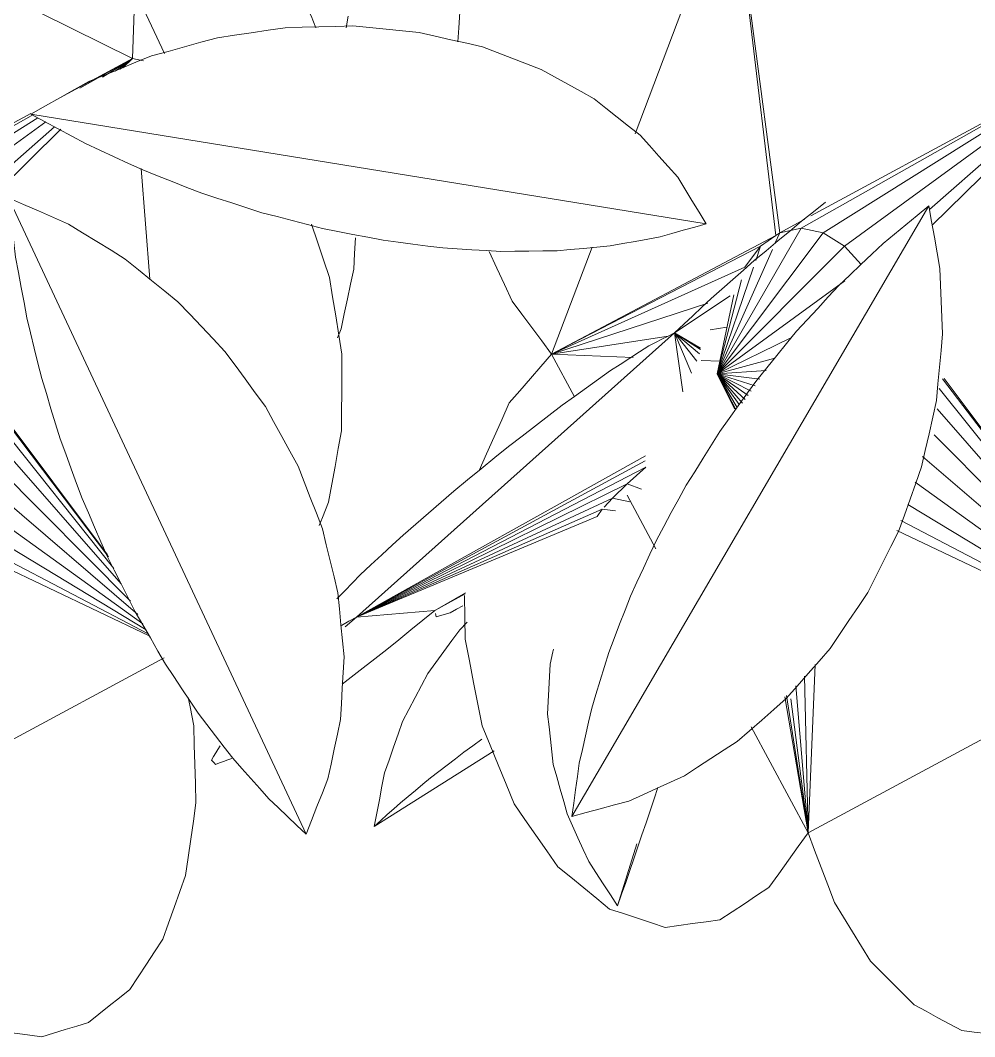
# Model space of a CAD drawing. Header units: metres. Extents: x 13.9 to 26.7, y -0.2 to 3.2.
# Drawn here: x 21.2424 to 21.3175, y 0.2249 to 0.3049 of the extents above; entities that cross this region are included whole.
import ezdxf

# ---------------------------------------------------------------- set-up
doc = ezdxf.new("R2010")
doc.units = ezdxf.units.M
doc.layers.add('Importações nas famílias', color=10, linetype='Continuous', lineweight=5)
doc.layers.add('Vegetação', color=7, linetype='Continuous', lineweight=5)

# ---------------------------------------------------------------- blocks, each defined once
blk = doc.blocks.new('Planta_pergolado_12200 - plantas pergolado_skp_Component_12-V2612-Corte 1')
at = {"layer": 'Importações nas famílias'}
blk.add_line((21.289385, 0.235209), (21.290901, 0.240108), dxfattribs=at)
at = {"layer": 'Importações nas famílias', "flags": 128}
for points in [[(21.284332, 0.255414), (21.284283, 0.255192), (21.284074, 0.254238)], [(21.284074, 0.254238), (21.284025, 0.253255), (21.283976, 0.252272), (21.283927, 0.251288), (21.283879, 0.250305)], [(21.283879, 0.250305), (21.283992, 0.249314), (21.284105, 0.248324), (21.284217, 0.247333), (21.28433, 0.246343)], [(21.28433, 0.246343), (21.284602, 0.245369), (21.284874, 0.244394), (21.285146, 0.24342), (21.285418, 0.242446)], [(21.291947, 0.242689), (21.29226, 0.243629), (21.292564, 0.244542)], [(21.285418, 0.242446), (21.285842, 0.241511), (21.286267, 0.240576), (21.286692, 0.239641), (21.287116, 0.238706)], [(21.29067, 0.238927), (21.290989, 0.239868), (21.291308, 0.240808), (21.291628, 0.241748), (21.291947, 0.242689)], [(21.287116, 0.238706), (21.287683, 0.237831), (21.28825, 0.236957), (21.288818, 0.236083), (21.289385, 0.235209)], [(21.289385, 0.235209), (21.289706, 0.236139), (21.290027, 0.237068), (21.290349, 0.237998), (21.29067, 0.238927)]]:
    blk.add_lwpolyline(points, dxfattribs=at)
blk = doc.blocks.new('Planta_pergolado_12200 - plantas pergolado_skp_Component_12-V155-Corte 1')
at = {"layer": 'Importações nas famílias'}
for p, q in [((16.628406, 0.599904), (16.628999, 0.599305)), ((16.635738, 0.583821), (16.626305, 0.589764))]:
    blk.add_line(p, q, dxfattribs=at)
at = {"layer": 'Importações nas famílias', "flags": 128}
for points in [[(16.628999, 0.599305), (16.629627, 0.598447), (16.630255, 0.597588), (16.630883, 0.596729), (16.631511, 0.59587)], [(16.631511, 0.59587), (16.632008, 0.594923), (16.632505, 0.593977), (16.633003, 0.59303), (16.6335, 0.592084)], [(16.6335, 0.592084), (16.633855, 0.591072), (16.63421, 0.59006), (16.634565, 0.589048), (16.63492, 0.588036)], [(16.628686, 0.589658), (16.627974, 0.590172), (16.627263, 0.590687)], [(16.631303, 0.587641), (16.630649, 0.588145), (16.629994, 0.588649), (16.62934, 0.589153), (16.628686, 0.589658)], [(16.63492, 0.588036), (16.635125, 0.586982), (16.635329, 0.585928), (16.635533, 0.584874), (16.635738, 0.583821)], [(16.633662, 0.585688), (16.633072, 0.586176), (16.632483, 0.586664), (16.631893, 0.587152), (16.631303, 0.587641)], [(16.635738, 0.583821), (16.635219, 0.584287), (16.6347, 0.584754), (16.634181, 0.585221), (16.633662, 0.585688)]]:
    blk.add_lwpolyline(points, dxfattribs=at)
blk = doc.blocks.new('Planta_pergolado_12200 - plantas pergolado_skp_Component_17-V2613-Corte 1')
at = {"layer": 'Importações nas famílias'}
for p, q in [((21.293874, 0.280306), (21.298243, 0.283203)), ((21.293874, 0.280306), (21.268829, 0.257935)), ((21.294513, 0.275654), (21.293874, 0.280306)), ((21.295207, 0.27712), (21.293874, 0.280306)), ((21.295616, 0.278065), (21.293874, 0.280306)), ((21.295833, 0.278649), (21.293874, 0.280306)), ((21.295918, 0.278979), (21.293874, 0.280306)), ((21.295909, 0.279095), (21.293874, 0.280306)), ((21.268829, 0.257935), (21.291595, 0.270631)), ((21.291564, 0.270218), (21.268829, 0.257935)), ((21.291606, 0.269736), (21.268829, 0.257935)), ((21.290155, 0.268431), (21.291606, 0.269736)), ((21.268829, 0.257935), (21.290155, 0.268431)), ((21.288986, 0.2673), (21.290155, 0.268431)), ((21.291278, 0.268009), (21.290155, 0.268431)), ((21.268829, 0.257935), (21.288986, 0.2673)), ((21.288341, 0.266595), (21.288986, 0.2673)), ((21.290341, 0.267), (21.288986, 0.2673)), ((21.288179, 0.266417), (21.268829, 0.257935)), ((21.288179, 0.266417), (21.287788, 0.265845)), ((21.288179, 0.266417), (21.289236, 0.266286)), ((21.287788, 0.265845), (21.268829, 0.257935)), ((21.27741, 0.259854), (21.274993, 0.258458)), ((21.274993, 0.258458), (21.277393, 0.259796)), ((21.274993, 0.258458), (21.277384, 0.259767)), ((21.274993, 0.258458), (21.268829, 0.257935)), ((21.268829, 0.257935), (21.267939, 0.257171))]:
    blk.add_line(p, q, dxfattribs=at)
at = {"layer": 'Importações nas famílias', "flags": 128}
for points in [[(21.305755, 0.290568), (21.304811, 0.289822), (21.303867, 0.289076)], [(21.303867, 0.289076), (21.302938, 0.288302), (21.302008, 0.287529), (21.301079, 0.286756), (21.300149, 0.285983)], [(21.300149, 0.285983), (21.299297, 0.285235), (21.298445, 0.284487), (21.297593, 0.283739), (21.29674, 0.282991)], [(21.29674, 0.282991), (21.296024, 0.28232), (21.295307, 0.281649), (21.294591, 0.280978), (21.293874, 0.280306)], [(21.293874, 0.280306), (21.29337, 0.280051), (21.292867, 0.279796), (21.292363, 0.279541), (21.29186, 0.279286)], [(21.29186, 0.279286), (21.291102, 0.278798), (21.290344, 0.278309), (21.289586, 0.277821), (21.288828, 0.277333)], [(21.288828, 0.277333), (21.28788, 0.276653), (21.286932, 0.275974), (21.285985, 0.275294), (21.285037, 0.274614)], [(21.285037, 0.274614), (21.283981, 0.273801), (21.282924, 0.272988), (21.281868, 0.272175), (21.280812, 0.271362)], [(21.280812, 0.271362), (21.279737, 0.270485), (21.278662, 0.269608), (21.277588, 0.268731), (21.276513, 0.267854)], [(21.276513, 0.267854), (21.275512, 0.266988), (21.27451, 0.266122), (21.273509, 0.265256), (21.272508, 0.26439)], [(21.272508, 0.26439), (21.271665, 0.263609), (21.270823, 0.262828), (21.269981, 0.262047), (21.269139, 0.261267)], [(21.269139, 0.261267), (21.268527, 0.260637), (21.267916, 0.260008), (21.267305, 0.259379)], [(21.271221, 0.255384), (21.272164, 0.256152), (21.273107, 0.256921), (21.27405, 0.25769), (21.274993, 0.258458)], [(21.276203, 0.258273), (21.276701, 0.258547), (21.277199, 0.258821)], [(21.267663, 0.257283), (21.268246, 0.257609), (21.268829, 0.257935)], [(21.275052, 0.25821), (21.275081, 0.258086), (21.27511, 0.257962)], [(21.27511, 0.257962), (21.275383, 0.25804), (21.275657, 0.258117), (21.27593, 0.258195), (21.276203, 0.258273)], [(21.267718, 0.252672), (21.268428, 0.253221), (21.269359, 0.253942), (21.27029, 0.254663), (21.271221, 0.255384)], [(21.258101, 0.247807), (21.257933, 0.247527), (21.257765, 0.247247), (21.257597, 0.246966), (21.257428, 0.246686)], [(21.257428, 0.246686), (21.257507, 0.246602), (21.257586, 0.246518), (21.257665, 0.246434), (21.257743, 0.24635)], [(21.257743, 0.24635), (21.258063, 0.246468), (21.258384, 0.246586), (21.258704, 0.246704), (21.259024, 0.246822)]]:
    blk.add_lwpolyline(points, dxfattribs=at)
blk = doc.blocks.new('Planta_pergolado_12200 - plantas pergolado_skp_Component_16-V2614-Corte 1')
for name in ['Planta_pergolado_12200 - plantas pergolado_skp_Component_17-V2613-Corte 1', 'Planta_pergolado_12200 - plantas pergolado_skp_Component_12-V2612-Corte 1']:
    blk.add_blockref(name, (0, 0))
at = {"extrusion": (0, 0, -1), "zscale": -1}
blk.add_blockref('Planta_pergolado_12200 - plantas pergolado_skp_Component_12-V155-Corte 1', (-37.905967, -0.342359), dxfattribs=at)
blk = doc.blocks.new('Planta_pergolado_12200 - plantas pergolado_skp_Component_12-V99-Corte 1')
at = {"layer": 'Importações nas famílias'}
blk.add_line((16.590183, 0.297102), (16.643327, 0.305728), dxfattribs=at)
at = {"layer": 'Importações nas famílias', "flags": 128}
for points in [[(16.617995, 0.312666), (16.61669, 0.312539), (16.615385, 0.312412), (16.614081, 0.312285), (16.612776, 0.312158)], [(16.623329, 0.312523), (16.621995, 0.312559), (16.620662, 0.312595), (16.619329, 0.31263), (16.617995, 0.312666)], [(16.612776, 0.312158), (16.61153, 0.311871), (16.610284, 0.311584), (16.609039, 0.311297), (16.607793, 0.31101)], [(16.628652, 0.311732), (16.627321, 0.31193), (16.625991, 0.312127), (16.62466, 0.312325), (16.623329, 0.312523)], [(16.63384, 0.310311), (16.632543, 0.310666), (16.631246, 0.311021), (16.629949, 0.311377), (16.628652, 0.311732)], [(16.607793, 0.31101), (16.606636, 0.31057), (16.605479, 0.31013), (16.604322, 0.30969), (16.603164, 0.30925)], [(16.63877, 0.308294), (16.637537, 0.308798), (16.636305, 0.309302), (16.635072, 0.309807), (16.63384, 0.310311)], [(16.603164, 0.30925), (16.602123, 0.308667), (16.601081, 0.308084), (16.60004, 0.307501), (16.598998, 0.306919)], [(16.643327, 0.305728), (16.642188, 0.30637), (16.641048, 0.307011), (16.639909, 0.307653), (16.63877, 0.308294)], [(16.598998, 0.306919), (16.598096, 0.306207), (16.597195, 0.305495), (16.596293, 0.304782), (16.595392, 0.30407)], [(16.639026, 0.303411), (16.640101, 0.30399), (16.641176, 0.304569), (16.642252, 0.305149), (16.643327, 0.305728)], [(16.595392, 0.30407), (16.594651, 0.303246), (16.593911, 0.302422), (16.593171, 0.301597), (16.59243, 0.300773)], [(16.63453, 0.301331), (16.635654, 0.301851), (16.636778, 0.302371), (16.637902, 0.302891), (16.639026, 0.303411)], [(16.59243, 0.300773), (16.591868, 0.299855), (16.591307, 0.298938), (16.590745, 0.29802), (16.590183, 0.297102)], [(16.629889, 0.299511), (16.631049, 0.299966), (16.632209, 0.300421), (16.633369, 0.300876), (16.63453, 0.301331)], [(16.625155, 0.297973), (16.626338, 0.298358), (16.627522, 0.298742), (16.628705, 0.299127), (16.629889, 0.299511)], [(16.62038, 0.296732), (16.621574, 0.297043), (16.622767, 0.297353), (16.623961, 0.297663), (16.625155, 0.297973)], [(16.590183, 0.297102), (16.591089, 0.296845), (16.591994, 0.296587), (16.5929, 0.296329), (16.593805, 0.296071)], [(16.615617, 0.295804), (16.616808, 0.296036), (16.617999, 0.296268), (16.619189, 0.2965), (16.62038, 0.296732)], [(16.593805, 0.296071), (16.594788, 0.295893), (16.59577, 0.295715), (16.596753, 0.295537), (16.597735, 0.295359)], [(16.597735, 0.295359), (16.598784, 0.295262), (16.599832, 0.295166), (16.600881, 0.29507), (16.601929, 0.294973)], [(16.606341, 0.294919), (16.607485, 0.294989), (16.60863, 0.295058), (16.609775, 0.295128), (16.61092, 0.295197)], [(16.61092, 0.295197), (16.612095, 0.295349), (16.613269, 0.2955), (16.614443, 0.295652), (16.615617, 0.295804)], [(16.601929, 0.294973), (16.603032, 0.29496), (16.604135, 0.294946), (16.605238, 0.294933), (16.606341, 0.294919)]]:
    blk.add_lwpolyline(points, dxfattribs=at)
blk = doc.blocks.new('Planta_pergolado_12200 - plantas pergolado_skp_Component_12-V101-Corte 1')
at = {"layer": 'Importações nas famílias'}
blk.add_line((16.621676, 0.249074), (16.645103, 0.299144), dxfattribs=at)
at = {"layer": 'Importações nas famílias', "flags": 128}
for points in [[(16.645103, 0.299144), (16.643924, 0.298627), (16.642745, 0.29811), (16.641566, 0.297593), (16.640387, 0.297076)], [(16.644533, 0.294468), (16.644676, 0.295637), (16.644818, 0.296806), (16.644961, 0.297975), (16.645103, 0.299144)], [(16.640387, 0.297076), (16.639266, 0.296389), (16.638146, 0.295702), (16.637026, 0.295015), (16.635905, 0.294328)], [(16.635905, 0.294328), (16.63487, 0.293487), (16.633835, 0.292646), (16.6328, 0.291805), (16.631765, 0.290964)], [(16.643656, 0.289712), (16.643875, 0.290901), (16.644094, 0.29209), (16.644314, 0.293279), (16.644533, 0.294468)], [(16.631765, 0.290964), (16.630839, 0.289988), (16.629914, 0.289013), (16.628988, 0.288038), (16.628062, 0.287063)], [(16.642483, 0.284928), (16.642776, 0.286124), (16.643069, 0.28732), (16.643363, 0.288516), (16.643656, 0.289712)], [(16.628062, 0.287063), (16.627268, 0.285976), (16.626473, 0.28489), (16.625679, 0.283803), (16.624884, 0.282717)], [(16.641026, 0.280171), (16.64139, 0.281361), (16.641755, 0.28255), (16.642119, 0.283739), (16.642483, 0.284928)], [(16.624884, 0.282717), (16.62424, 0.281544), (16.623595, 0.280372), (16.622951, 0.2792), (16.622306, 0.278027)], [(16.639302, 0.275493), (16.639733, 0.276663), (16.640164, 0.277832), (16.640595, 0.279002), (16.641026, 0.280171)], [(16.622306, 0.278027), (16.621826, 0.276797), (16.621347, 0.275566), (16.620867, 0.274335), (16.620387, 0.273105)], [(16.63733, 0.270946), (16.637823, 0.272083), (16.638316, 0.27322), (16.638809, 0.274357), (16.639302, 0.275493)], [(16.620387, 0.273105), (16.620084, 0.271845), (16.61978, 0.270585), (16.619477, 0.269325), (16.619173, 0.268064)], [(16.635132, 0.266581), (16.635682, 0.267672), (16.636231, 0.268764), (16.636781, 0.269855), (16.63733, 0.270946)], [(16.619173, 0.268064), (16.619053, 0.266804), (16.618933, 0.265544), (16.618813, 0.264285), (16.618693, 0.263025)], [(16.632733, 0.262445), (16.633332, 0.263479), (16.633932, 0.264513), (16.634532, 0.265547), (16.635132, 0.266581)], [(16.618693, 0.263025), (16.618759, 0.261794), (16.618825, 0.260564), (16.618891, 0.259334), (16.618957, 0.258103)], [(16.630158, 0.258586), (16.630801, 0.259551), (16.631445, 0.260516), (16.632089, 0.26148), (16.632733, 0.262445)], [(16.627436, 0.255045), (16.628117, 0.25593), (16.628797, 0.256816), (16.629477, 0.257701), (16.630158, 0.258586)], [(16.618957, 0.258103), (16.619207, 0.256932), (16.619458, 0.25576), (16.619709, 0.254588), (16.619959, 0.253417)], [(16.624599, 0.251863), (16.625308, 0.252658), (16.626017, 0.253454), (16.626727, 0.25425), (16.627436, 0.255045)], [(16.619959, 0.253417), (16.620388, 0.252331), (16.620818, 0.251245), (16.621247, 0.25016), (16.621676, 0.249074)], [(16.621676, 0.249074), (16.622407, 0.249771), (16.623138, 0.250468), (16.623868, 0.251166), (16.624599, 0.251863)]]:
    blk.add_lwpolyline(points, dxfattribs=at)
blk = doc.blocks.new('Planta_pergolado_12200 - plantas pergolado_skp_Component_17-V2648-Corte 1')
at = {"layer": 'Importações nas famílias'}
for p, q in [((21.225516, 0.31463), (21.251211, 0.301889)), ((21.22265, 0.31258), (21.225598, 0.287969)), ((21.225902, 0.28818), (21.22269, 0.312609)), ((21.207938, 0.278621), (21.220322, 0.311294)), ((21.251211, 0.301889), (21.245502, 0.298797)), ((21.251211, 0.301889), (21.24708, 0.299555)), ((21.248845, 0.300407), (21.251211, 0.301889)), ((21.249839, 0.300887), (21.251211, 0.301889)), ((21.250245, 0.301042), (21.251211, 0.301889)), ((21.250451, 0.30114), (21.251211, 0.301889)), ((21.252087, 0.301709), (21.251211, 0.301889)), ((21.243223, 0.297562), (21.225902, 0.28818)), ((21.243408, 0.297479), (21.227584, 0.288537)), ((21.229323, 0.28818), (21.243758, 0.297221)), ((21.230999, 0.287131), (21.244397, 0.296914)), ((21.237671, 0.290004), (21.245081, 0.296508)), ((21.237895, 0.28876), (21.245562, 0.29632)), ((21.252575, 0.284526), (21.251892, 0.293221)), ((21.225598, 0.287969), (21.207938, 0.278621)), ((21.220974, 0.277083), (21.227584, 0.288537)), ((21.220974, 0.277083), (21.225902, 0.28818)), ((21.220974, 0.277083), (21.229323, 0.28818)), ((21.225598, 0.287969), (21.224391, 0.287131)), ((21.225902, 0.28818), (21.225598, 0.287969)), ((21.227584, 0.288537), (21.225902, 0.28818)), ((21.229323, 0.28818), (21.227584, 0.288537)), ((21.230999, 0.287131), (21.229323, 0.28818)), ((21.224391, 0.287131), (21.207938, 0.278621)), ((21.220974, 0.277083), (21.224391, 0.287131)), ((21.220974, 0.277083), (21.230999, 0.287131)), ((21.224391, 0.287131), (21.223153, 0.285464)), ((21.232313, 0.28567), (21.230999, 0.287131)), ((21.223153, 0.285464), (21.207938, 0.278621)), ((21.220974, 0.277083), (21.223153, 0.285464)), ((21.223153, 0.285464), (21.222274, 0.283291)), ((21.220974, 0.277083), (21.231015, 0.284385)), ((21.222274, 0.283291), (21.207938, 0.278621)), ((21.220974, 0.277083), (21.222274, 0.283291)), ((21.221742, 0.280749), (21.207938, 0.278621)), ((21.226938, 0.279988), (21.220974, 0.277083)), ((21.207938, 0.278621), (21.216153, 0.263297)), ((21.221199, 0.278069), (21.207938, 0.278621)), ((21.220974, 0.277083), (21.225511, 0.278309)), ((21.224821, 0.277346), (21.220974, 0.277083)), ((21.222703, 0.27465), (21.220974, 0.277083)), ((21.220974, 0.277083), (21.223399, 0.275363)), ((21.223654, 0.275719), (21.220974, 0.277083)), ((21.220974, 0.277083), (21.223957, 0.276141)), ((21.224331, 0.276663), (21.220974, 0.277083)), ((21.220974, 0.277083), (21.223176, 0.275051)), ((21.220974, 0.277083), (21.222976, 0.274773)), ((21.220974, 0.277083), (21.222552, 0.274436)), ((21.220974, 0.277083), (21.222435, 0.274262)), ((21.220974, 0.277083), (21.222399, 0.274208)), ((21.24932, 0.262679), (21.238716, 0.276689)), ((21.249249, 0.262832), (21.238824, 0.276713)), ((21.249751, 0.261757), (21.238451, 0.27591)), ((21.250323, 0.260545), (21.238215, 0.274387)), ((21.251053, 0.259187), (21.238048, 0.272268)), ((21.25162, 0.258138), (21.237129, 0.270578)), ((21.252017, 0.257404), (21.236543, 0.268551)), ((21.252279, 0.256921), (21.23598, 0.266803)), ((21.252439, 0.256624), (21.235437, 0.265538)), ((21.235103, 0.264758), (21.252524, 0.256466)), ((21.253696, 0.254724), (21.228121, 0.240972)), ((21.228674, 0.254194), (21.228121, 0.240972)), ((21.227834, 0.253295), (21.228121, 0.240972)), ((21.228121, 0.240972), (21.226699, 0.252058)), ((21.228121, 0.240972), (21.22717, 0.252528)), ((21.226292, 0.251651), (21.228121, 0.240972)), ((21.226416, 0.251774), (21.228121, 0.240972)), ((21.223654, 0.249303), (21.228121, 0.240972))]:
    blk.add_line(p, q, dxfattribs=at)
at = {"layer": 'Importações nas famílias', "flags": 128}
for points in [[(21.235652, 0.332317), (21.234708, 0.332197), (21.233764, 0.332078), (21.23282, 0.331959), (21.231876, 0.33184)], [(21.239501, 0.33121), (21.238538, 0.331486), (21.237576, 0.331763), (21.236614, 0.33204), (21.235652, 0.332317)], [(21.231876, 0.33184), (21.231014, 0.331333), (21.230153, 0.330826), (21.229291, 0.330319), (21.228429, 0.329812)], [(21.243159, 0.328595), (21.242244, 0.329248), (21.24133, 0.329902), (21.240415, 0.330556), (21.239501, 0.33121)], [(21.228429, 0.329812), (21.227708, 0.328952), (21.226988, 0.328092), (21.226267, 0.327232), (21.225547, 0.326372)], [(21.246377, 0.32465), (21.245573, 0.325636), (21.244768, 0.326622), (21.243963, 0.327608), (21.243159, 0.328595)], [(21.225547, 0.326372), (21.225016, 0.325217), (21.224486, 0.324062), (21.223955, 0.322908), (21.223425, 0.321753)], [(21.248937, 0.319644), (21.248297, 0.320895), (21.247657, 0.322147), (21.247017, 0.323398), (21.246377, 0.32465)], [(21.223425, 0.321753), (21.223121, 0.320382), (21.222817, 0.319012)], [(21.250664, 0.313918), (21.250232, 0.315349), (21.2498, 0.316781), (21.249369, 0.318212), (21.248937, 0.319644)], [(21.251439, 0.307862), (21.251245, 0.309376), (21.251052, 0.31089), (21.250858, 0.312404), (21.250664, 0.313918)], [(21.251211, 0.301889), (21.251268, 0.303383), (21.251325, 0.304876), (21.251382, 0.306369), (21.251439, 0.307862)], [(21.200719, 0.305532), (21.20063, 0.304308), (21.200523, 0.302831), (21.200416, 0.301354), (21.200309, 0.299878)], [(21.200309, 0.299878), (21.200453, 0.29836), (21.200597, 0.296842), (21.200741, 0.295324), (21.200885, 0.293806)], [(21.200885, 0.293806), (21.201271, 0.29235), (21.201657, 0.290893), (21.202043, 0.289437), (21.202429, 0.287981)], [(21.26672, 0.284643), (21.266244, 0.286046), (21.265768, 0.287449), (21.265292, 0.288852)], [(21.202429, 0.287981), (21.203031, 0.286687), (21.203632, 0.285392), (21.204233, 0.284097), (21.204835, 0.282802)], [(21.267692, 0.278621), (21.267449, 0.280126), (21.267206, 0.281632), (21.266963, 0.283138), (21.26672, 0.284643)], [(21.204835, 0.282802), (21.205611, 0.281757), (21.206386, 0.280712), (21.207162, 0.279666), (21.207938, 0.278621)], [(21.207938, 0.278621), (21.207104, 0.277664), (21.206271, 0.276707), (21.205437, 0.27575), (21.204603, 0.274793)], [(21.267666, 0.272599), (21.267672, 0.274104), (21.267679, 0.27561), (21.267686, 0.277115), (21.267692, 0.278621)], [(21.204603, 0.274793), (21.204012, 0.27346), (21.203421, 0.272127), (21.20283, 0.270793), (21.202239, 0.26946)], [(21.266643, 0.266987), (21.266898, 0.26839), (21.267154, 0.269793), (21.26741, 0.271196), (21.267666, 0.272599)], [(21.202239, 0.26946), (21.201942, 0.267864), (21.201644, 0.266268), (21.201346, 0.264673), (21.201048, 0.263077)], [(21.265896, 0.265143), (21.266155, 0.265782), (21.266643, 0.266987)], [(21.201048, 0.263077), (21.201069, 0.261355), (21.20109, 0.259633), (21.201111, 0.257911), (21.201131, 0.256189)], [(21.201131, 0.256189), (21.201469, 0.254488), (21.201807, 0.252787), (21.202144, 0.251086), (21.202482, 0.249386)], [(21.256031, 0.24938), (21.25574, 0.250873), (21.255596, 0.251611)], [(21.202482, 0.249386), (21.203107, 0.247851), (21.203733, 0.246317), (21.204359, 0.244782), (21.204984, 0.243248)], [(21.256207, 0.243324), (21.256163, 0.244838), (21.256119, 0.246352), (21.256075, 0.247866), (21.256031, 0.24938)], [(21.204984, 0.243248), (21.205844, 0.242011), (21.206705, 0.240774), (21.207565, 0.239537), (21.208425, 0.2383)], [(21.255379, 0.237598), (21.255586, 0.23903), (21.255793, 0.240461), (21.256, 0.241893), (21.256207, 0.243324)], [(21.225043, 0.236665), (21.225813, 0.237742), (21.226582, 0.238818), (21.227352, 0.239895), (21.228121, 0.240972)], [(21.228121, 0.240972), (21.22864, 0.239601), (21.22916, 0.23823), (21.229679, 0.23686), (21.230198, 0.235489)], [(21.208425, 0.2383), (21.209446, 0.237466), (21.210467, 0.236632), (21.211488, 0.235798), (21.212509, 0.234965)], [(21.253606, 0.232592), (21.254049, 0.233844), (21.254493, 0.235095), (21.254936, 0.236347), (21.255379, 0.237598)], [(21.22119, 0.234111), (21.222153, 0.234749), (21.223116, 0.235388), (21.22408, 0.236026), (21.225043, 0.236665)], [(21.230198, 0.235489), (21.23091, 0.234334), (21.231622, 0.23318), (21.232334, 0.232025), (21.233046, 0.23087)], [(21.212509, 0.234965), (21.213604, 0.234605), (21.214699, 0.234246), (21.215794, 0.233887), (21.216889, 0.233527)], [(21.216889, 0.233527), (21.217964, 0.233673), (21.219039, 0.233819), (21.220114, 0.233965), (21.22119, 0.234111)], [(21.251007, 0.228647), (21.251656, 0.229634), (21.252306, 0.23062), (21.252956, 0.231606), (21.253606, 0.232592)], [(21.233046, 0.23087), (21.233901, 0.23001), (21.234757, 0.22915), (21.235613, 0.22829), (21.236468, 0.22743)], [(21.247759, 0.226032), (21.248571, 0.226686), (21.249383, 0.22734), (21.250195, 0.227994), (21.251007, 0.228647)], [(21.236468, 0.22743), (21.23741, 0.226923), (21.238351, 0.226416), (21.239292, 0.225909), (21.240234, 0.225402)], [(21.244085, 0.224925), (21.245003, 0.225202), (21.245922, 0.225479), (21.246841, 0.225756), (21.247759, 0.226032)], [(21.240234, 0.225402), (21.241196, 0.225283), (21.242159, 0.225164), (21.243122, 0.225044), (21.244085, 0.224925)]]:
    blk.add_lwpolyline(points, dxfattribs=at)
blk = doc.blocks.new('Planta_pergolado_12200 - plantas pergolado_skp_Component_16-V2649-Corte 1')
blk.add_blockref('Planta_pergolado_12200 - plantas pergolado_skp_Component_17-V2648-Corte 1', (0, 0))
at = {"extrusion": (0, 0, -1)}
for name, zscale in [('Planta_pergolado_12200 - plantas pergolado_skp_Component_12-V99-Corte 1', -1), ('Planta_pergolado_12200 - plantas pergolado_skp_Component_12-V101-Corte 1', -0.9999999999999997)]:
    blk.add_blockref(name, (-37.88655, -0.008219), dxfattribs=dict(at, zscale=zscale))
blk = doc.blocks.new('Planta_pergolado_12200 - plantas pergolado_skp_Component_12-V100-Corte 1')
at = {"layer": 'Importações nas famílias'}
blk.add_line((16.677018, 0.250464), (16.64893, 0.298506), dxfattribs=at)
at = {"layer": 'Importações nas famílias', "flags": 128}
for points in [[(16.64893, 0.298506), (16.648708, 0.297273), (16.648486, 0.296041), (16.648264, 0.294808), (16.648042, 0.293576)], [(16.652526, 0.295537), (16.651627, 0.296279), (16.650728, 0.297022), (16.649829, 0.297764), (16.64893, 0.298506)], [(16.656006, 0.29224), (16.655136, 0.293064), (16.654266, 0.293889), (16.653396, 0.294713), (16.652526, 0.295537)], [(16.648042, 0.293576), (16.647991, 0.292289), (16.647941, 0.291002), (16.64789, 0.289716), (16.647839, 0.288429)], [(16.65933, 0.28865), (16.658499, 0.289547), (16.657668, 0.290445), (16.656837, 0.291342), (16.656006, 0.29224)], [(16.647839, 0.288429), (16.64796, 0.287118), (16.648082, 0.285807), (16.648203, 0.284496), (16.648325, 0.283185)], [(16.662461, 0.284808), (16.661678, 0.285768), (16.660895, 0.286729), (16.660112, 0.287689), (16.65933, 0.28865)], [(16.665365, 0.280756), (16.664639, 0.281769), (16.663913, 0.282782), (16.663187, 0.283795), (16.662461, 0.284808)], [(16.648325, 0.283185), (16.648615, 0.28188), (16.648906, 0.280576), (16.649197, 0.279271), (16.649487, 0.277967)], [(16.668009, 0.276539), (16.667348, 0.277593), (16.666687, 0.278647), (16.666026, 0.279701), (16.665365, 0.280756)], [(16.649487, 0.277967), (16.649941, 0.2767), (16.650394, 0.275432), (16.650847, 0.274165), (16.651301, 0.272898)], [(16.670365, 0.272204), (16.669776, 0.273288), (16.669187, 0.274372), (16.668598, 0.275455), (16.668009, 0.276539)], [(16.651301, 0.272898), (16.651906, 0.271697), (16.652511, 0.270497), (16.653116, 0.269297), (16.653721, 0.268096)], [(16.672405, 0.2678), (16.671895, 0.268901), (16.671385, 0.270002), (16.670875, 0.271103), (16.670365, 0.272204)], [(16.653721, 0.268096), (16.654464, 0.266991), (16.655207, 0.265886), (16.65595, 0.26478), (16.656693, 0.263675)], [(16.674107, 0.263375), (16.673682, 0.264481), (16.673256, 0.265587), (16.67283, 0.266694), (16.672405, 0.2678)], [(16.656693, 0.263675), (16.657556, 0.262691), (16.658419, 0.261707), (16.659282, 0.260722), (16.660145, 0.259738)], [(16.675453, 0.258978), (16.675116, 0.260077), (16.67478, 0.261176), (16.674444, 0.262275), (16.674107, 0.263375)], [(16.660145, 0.259738), (16.661108, 0.258898), (16.662072, 0.258058), (16.663035, 0.257218), (16.663998, 0.256377)], [(16.676427, 0.254658), (16.676183, 0.255738), (16.67594, 0.256818), (16.675696, 0.257898), (16.675453, 0.258978)], [(16.663998, 0.256377), (16.665038, 0.255701), (16.666079, 0.255025), (16.66712, 0.254348), (16.66816, 0.253672)], [(16.677018, 0.250464), (16.67687, 0.251513), (16.676723, 0.252561), (16.676575, 0.25361), (16.676427, 0.254658)], [(16.66816, 0.253672), (16.669254, 0.253175), (16.670347, 0.252679), (16.671441, 0.252182), (16.672534, 0.251685)], [(16.672534, 0.251685), (16.673655, 0.25138), (16.674776, 0.251075), (16.675897, 0.250769), (16.677018, 0.250464)]]:
    blk.add_lwpolyline(points, dxfattribs=at)
blk = doc.blocks.new('Planta_pergolado_12200 - plantas pergolado_skp_Component_17-V2657-Corte 1')
at = {"layer": 'Importações nas famílias'}
for p, q in [((21.301769, 0.31463), (21.327464, 0.301889)), ((21.298904, 0.31258), (21.301851, 0.287969)), ((21.302155, 0.28818), (21.298943, 0.312609)), ((21.290763, 0.295958), (21.296575, 0.311294)), ((21.327464, 0.301889), (21.321755, 0.298797)), ((21.327464, 0.301889), (21.323664, 0.299741)), ((21.325098, 0.300407), (21.327464, 0.301889)), ((21.326092, 0.300887), (21.327464, 0.301889)), ((21.326498, 0.301042), (21.327464, 0.301889)), ((21.326704, 0.30114), (21.327464, 0.301889)), ((21.32834, 0.301709), (21.327464, 0.301889)), ((21.319661, 0.297479), (21.303838, 0.288537)), ((21.319476, 0.297562), (21.304598, 0.289503)), ((21.305576, 0.28818), (21.320011, 0.297221)), ((21.307252, 0.287131), (21.32065, 0.296914)), ((21.313924, 0.290004), (21.321334, 0.296508)), ((21.314148, 0.28876), (21.321816, 0.29632)), ((21.328828, 0.284526), (21.328145, 0.293221)), ((21.304126, 0.289247), (21.302155, 0.28818)), ((21.301851, 0.287969), (21.284191, 0.278621)), ((21.297227, 0.277083), (21.303838, 0.288537)), ((21.297227, 0.277083), (21.305576, 0.28818)), ((21.301851, 0.287969), (21.300644, 0.287131)), ((21.301776, 0.287326), (21.302155, 0.28818)), ((21.302155, 0.28818), (21.301851, 0.287969)), ((21.303838, 0.288537), (21.302155, 0.28818)), ((21.305576, 0.28818), (21.303838, 0.288537)), ((21.307252, 0.287131), (21.305576, 0.28818)), ((21.300644, 0.287131), (21.284191, 0.278621)), ((21.297227, 0.277083), (21.307252, 0.287131)), ((21.300644, 0.287131), (21.299406, 0.285464)), ((21.300257, 0.285992), (21.300644, 0.287131)), ((21.308567, 0.28567), (21.307252, 0.287131)), ((21.284191, 0.278621), (21.287381, 0.287037)), ((21.297227, 0.277083), (21.301567, 0.286856)), ((21.297227, 0.277083), (21.300082, 0.285478)), ((21.299406, 0.285464), (21.284191, 0.278621)), ((21.297227, 0.277083), (21.299148, 0.28447)), ((21.297227, 0.277083), (21.307268, 0.284385)), ((21.297227, 0.277083), (21.298527, 0.283291)), ((21.296479, 0.282624), (21.284191, 0.278621)), ((21.297995, 0.280749), (21.296686, 0.280547)), ((21.29337, 0.280036), (21.284191, 0.278621)), ((21.303025, 0.279907), (21.297227, 0.277083)), ((21.284191, 0.278621), (21.285988, 0.27527)), ((21.290627, 0.278353), (21.284191, 0.278621)), ((21.297227, 0.277083), (21.301764, 0.278309)), ((21.297452, 0.278069), (21.295953, 0.278132)), ((21.301074, 0.277346), (21.297227, 0.277083)), ((21.298957, 0.27465), (21.297227, 0.277083)), ((21.297227, 0.277083), (21.299652, 0.275363)), ((21.299908, 0.275719), (21.297227, 0.277083)), ((21.297227, 0.277083), (21.30021, 0.276141)), ((21.300584, 0.276663), (21.297227, 0.277083)), ((21.297227, 0.277083), (21.299429, 0.275051)), ((21.297227, 0.277083), (21.299229, 0.274773)), ((21.297227, 0.277083), (21.298805, 0.274436)), ((21.297227, 0.277083), (21.298659, 0.274318)), ((21.297227, 0.277083), (21.298598, 0.274318)), ((21.325573, 0.262679), (21.314969, 0.276689)), ((21.325502, 0.262832), (21.315077, 0.276713)), ((21.326004, 0.261757), (21.314704, 0.27591)), ((21.326577, 0.260545), (21.314529, 0.274318)), ((21.327306, 0.259187), (21.314301, 0.272268)), ((21.327873, 0.258138), (21.313382, 0.270578)), ((21.328271, 0.257404), (21.312796, 0.268551)), ((21.290133, 0.267537), (21.292406, 0.263297)), ((21.328532, 0.256921), (21.312233, 0.266803)), ((21.328692, 0.256624), (21.31169, 0.265538)), ((21.311356, 0.264758), (21.328778, 0.256466)), ((21.32995, 0.254724), (21.304374, 0.240972)), ((21.304927, 0.254194), (21.304374, 0.240972)), ((21.304087, 0.253295), (21.304374, 0.240972)), ((21.304374, 0.240972), (21.303423, 0.252528)), ((21.302546, 0.251651), (21.304374, 0.240972)), ((21.302669, 0.251774), (21.304374, 0.240972)), ((21.304374, 0.240972), (21.303025, 0.251496)), ((21.299908, 0.249303), (21.304374, 0.240972))]:
    blk.add_line(p, q, dxfattribs=at)
at = {"layer": 'Importações nas famílias', "flags": 128}
for points in [[(21.311905, 0.332317), (21.310961, 0.332197), (21.310017, 0.332078), (21.309073, 0.331959), (21.308129, 0.33184)], [(21.315754, 0.33121), (21.314792, 0.331486), (21.31383, 0.331763), (21.312868, 0.33204), (21.311905, 0.332317)], [(21.308129, 0.33184), (21.307267, 0.331333), (21.306406, 0.330826), (21.305544, 0.330319), (21.304682, 0.329812)], [(21.319412, 0.328595), (21.318497, 0.329248), (21.317583, 0.329902), (21.316668, 0.330556), (21.315754, 0.33121)], [(21.304682, 0.329812), (21.303962, 0.328952), (21.303241, 0.328092), (21.30252, 0.327232), (21.3018, 0.326372)], [(21.322631, 0.32465), (21.321826, 0.325636), (21.321021, 0.326622), (21.320217, 0.327608), (21.319412, 0.328595)], [(21.3018, 0.326372), (21.301269, 0.325217), (21.300739, 0.324062), (21.300209, 0.322908), (21.299678, 0.321753)], [(21.32519, 0.319644), (21.32455, 0.320895), (21.32391, 0.322147), (21.323271, 0.323398), (21.322631, 0.32465)], [(21.299678, 0.321753), (21.299374, 0.320382), (21.29907, 0.319012)], [(21.326917, 0.313918), (21.326485, 0.315349), (21.326054, 0.316781), (21.325622, 0.318212), (21.32519, 0.319644)], [(21.327693, 0.307862), (21.327499, 0.309376), (21.327305, 0.31089), (21.327111, 0.312404), (21.326917, 0.313918)], [(21.327464, 0.301889), (21.327521, 0.303383), (21.327579, 0.304876), (21.327636, 0.306369), (21.327693, 0.307862)], [(21.276973, 0.305532), (21.276884, 0.304308), (21.276803, 0.303203)], [(21.342973, 0.284643), (21.342497, 0.286046), (21.342021, 0.287449), (21.341545, 0.288852)], [(21.279284, 0.286687), (21.279885, 0.285392), (21.280487, 0.284097), (21.281088, 0.282802)], [(21.343946, 0.278621), (21.343702, 0.280126), (21.343459, 0.281632), (21.343216, 0.283138), (21.342973, 0.284643)], [(21.281088, 0.282802), (21.281864, 0.281757), (21.28264, 0.280712), (21.283415, 0.279666), (21.284191, 0.278621)], [(21.284191, 0.278621), (21.283358, 0.277664), (21.282524, 0.276707), (21.28169, 0.27575), (21.280857, 0.274793)], [(21.343919, 0.272599), (21.343926, 0.274104), (21.343932, 0.27561), (21.343939, 0.277115), (21.343946, 0.278621)], [(21.280857, 0.274793), (21.280266, 0.27346), (21.279675, 0.272127), (21.279084, 0.270793), (21.278493, 0.26946)], [(21.342896, 0.266987), (21.343152, 0.26839), (21.343407, 0.269793), (21.343663, 0.271196), (21.343919, 0.272599)], [(21.34215, 0.265143), (21.342408, 0.265782), (21.342896, 0.266987)], [(21.277343, 0.259633), (21.277364, 0.257911), (21.277385, 0.256189)], [(21.277385, 0.256189), (21.277722, 0.254488), (21.27806, 0.252787), (21.278398, 0.251086), (21.278735, 0.249386)], [(21.332285, 0.24938), (21.331993, 0.250873), (21.331849, 0.251611)], [(21.278735, 0.249386), (21.279361, 0.247851), (21.279986, 0.246317), (21.280612, 0.244782), (21.281238, 0.243248)], [(21.33246, 0.243324), (21.332416, 0.244838), (21.332372, 0.246352), (21.332329, 0.247866), (21.332285, 0.24938)], [(21.281238, 0.243248), (21.282098, 0.242011), (21.282958, 0.240774), (21.283818, 0.239537), (21.284678, 0.2383)], [(21.331633, 0.237598), (21.33184, 0.23903), (21.332046, 0.240461), (21.332253, 0.241893), (21.33246, 0.243324)], [(21.301297, 0.236665), (21.302066, 0.237742), (21.302835, 0.238818), (21.303605, 0.239895), (21.304374, 0.240972)], [(21.304374, 0.240972), (21.304894, 0.239601), (21.305413, 0.23823), (21.305932, 0.23686), (21.306452, 0.235489)], [(21.284678, 0.2383), (21.285699, 0.237466), (21.28672, 0.236632), (21.287742, 0.235798), (21.288763, 0.234965)], [(21.329859, 0.232592), (21.330302, 0.233844), (21.330746, 0.235095), (21.331189, 0.236347), (21.331633, 0.237598)], [(21.297443, 0.234111), (21.298406, 0.234749), (21.29937, 0.235388), (21.300333, 0.236026), (21.301297, 0.236665)], [(21.306452, 0.235489), (21.307163, 0.234334), (21.307875, 0.23318), (21.308587, 0.232025), (21.309299, 0.23087)], [(21.288763, 0.234965), (21.289858, 0.234605), (21.290953, 0.234246), (21.292047, 0.233887), (21.293142, 0.233527)], [(21.293142, 0.233527), (21.294217, 0.233673), (21.295293, 0.233819), (21.296368, 0.233965), (21.297443, 0.234111)], [(21.32726, 0.228647), (21.32791, 0.229634), (21.328559, 0.23062), (21.329209, 0.231606), (21.329859, 0.232592)], [(21.309299, 0.23087), (21.310154, 0.23001), (21.31101, 0.22915), (21.311866, 0.22829), (21.312722, 0.22743)], [(21.324012, 0.226032), (21.324824, 0.226686), (21.325636, 0.22734), (21.326448, 0.227994), (21.32726, 0.228647)], [(21.312722, 0.22743), (21.313663, 0.226923), (21.314604, 0.226416), (21.315546, 0.225909), (21.316487, 0.225402)], [(21.320338, 0.224925), (21.321257, 0.225202), (21.322175, 0.225479), (21.323094, 0.225756), (21.324012, 0.226032)], [(21.316487, 0.225402), (21.31745, 0.225283), (21.318412, 0.225164), (21.319375, 0.225044), (21.320338, 0.224925)]]:
    blk.add_lwpolyline(points, dxfattribs=at)
blk = doc.blocks.new('Planta_pergolado_12200 - plantas pergolado_skp_Component_16-V2658-Corte 1')
blk.add_blockref('Planta_pergolado_12200 - plantas pergolado_skp_Component_17-V2657-Corte 1', (0, 0))
at = {"extrusion": (0, 0, -1), "zscale": -1}
blk.add_blockref('Planta_pergolado_12200 - plantas pergolado_skp_Component_12-V100-Corte 1', (-37.962803, -0.008219), dxfattribs=at)
blk = doc.blocks.new('Planta_pergolado_12200 - plantas pergolado_skp_-V2661-Corte 1')
for name in ['Planta_pergolado_12200 - plantas pergolado_skp_Component_16-V2649-Corte 1', 'Planta_pergolado_12200 - plantas pergolado_skp_Component_16-V2658-Corte 1']:
    blk.add_blockref(name, (0, 0))
blk = doc.blocks.new('Planta_pergolado_12200 - plantas pergolado_skp_-V2662-Corte 1')
for name in ['Planta_pergolado_12200 - plantas pergolado_skp_-V2661-Corte 1', 'Planta_pergolado_12200 - plantas pergolado_skp_Component_16-V2614-Corte 1']:
    blk.add_blockref(name, (0, 0))
blk = doc.blocks.new('Planta_pergolado_12200 - plantas pergolado_skp_-V2968-Corte 1')
blk.add_blockref('Planta_pergolado_12200 - plantas pergolado_skp_-V2662-Corte 1', (0, 0))
blk = doc.blocks.new('Planta_pergolado_12200 - plantas pergolado_skp_Component_12-V587-Corte 1')
at = {"layer": 'Importações nas famílias'}
for p, q in [((16.640535, 0.333017), (16.639356, 0.3325)), ((16.630735, 0.326387), (16.629879, 0.325486)), ((16.632808, 0.310491), (16.635354, 0.315933)), ((16.621862, 0.314518), (16.621276, 0.313451)), ((16.621276, 0.313451), (16.620915, 0.312525)), ((16.618929, 0.28884), (16.619209, 0.288132))]:
    blk.add_line(p, q, dxfattribs=at)
at = {"layer": 'Importações nas famílias', "flags": 128}
for points in [[(16.639356, 0.3325), (16.638236, 0.331813), (16.637116, 0.331126), (16.635995, 0.330439), (16.634875, 0.329752)], [(16.634875, 0.329752), (16.63384, 0.32891), (16.632805, 0.328069), (16.63177, 0.327228), (16.630735, 0.326387)], [(16.617794, 0.295988), (16.61786, 0.294758), (16.617926, 0.293527)], [(16.617926, 0.293527), (16.618177, 0.292356), (16.618427, 0.291184), (16.618678, 0.290012), (16.618929, 0.28884)]]:
    blk.add_lwpolyline(points, dxfattribs=at)
blk = doc.blocks.new('Planta_pergolado_12200 - plantas pergolado_skp_Component_17-V3018-Corte 1')
at = {"layer": 'Importações nas famílias'}
for p, q in [((21.224151, 0.355806), (21.223847, 0.354435)), ((21.226546, 0.350054), (21.252242, 0.337313)), ((21.223681, 0.348004), (21.226215, 0.326847)), ((21.226455, 0.327234), (21.22372, 0.348032)), ((21.211697, 0.321244), (21.221353, 0.346718)), ((21.252242, 0.337313), (21.246532, 0.33422)), ((21.252242, 0.337313), (21.248111, 0.334979)), ((21.249875, 0.335831), (21.252242, 0.337313)), ((21.250869, 0.336311), (21.252242, 0.337313)), ((21.251276, 0.336465), (21.252242, 0.337313)), ((21.251482, 0.336564), (21.252242, 0.337313)), ((21.253117, 0.337133), (21.252242, 0.337313)), ((21.244253, 0.332986), (21.239884, 0.330619)), ((21.244438, 0.332903), (21.240157, 0.330484)), ((21.241107, 0.330339), (21.244788, 0.332645)), ((21.24166, 0.329587), (21.245427, 0.332338)), ((21.242513, 0.328773), (21.246111, 0.331932)), ((21.243055, 0.328256), (21.246593, 0.331744)), ((21.253605, 0.31995), (21.25292, 0.328672)), ((21.223763, 0.321876), (21.219767, 0.319761)), ((21.223692, 0.321661), (21.220468, 0.319993)), ((21.223306, 0.320493), (21.22102, 0.319465)), ((21.268018, 0.304302), (21.268185, 0.305216)), ((21.203175, 0.28651), (21.203512, 0.284809)), ((21.206015, 0.278671), (21.206875, 0.277434))]:
    blk.add_line(p, q, dxfattribs=at)
at = {"layer": 'Importações nas famílias', "flags": 128}
for points in [[(21.236683, 0.36774), (21.235739, 0.367621), (21.234795, 0.367502), (21.23385, 0.367383), (21.233056, 0.367282)], [(21.240531, 0.366633), (21.239569, 0.36691), (21.238607, 0.367187), (21.237645, 0.367464), (21.236683, 0.36774)], [(21.244189, 0.364018), (21.243275, 0.364672), (21.24236, 0.365326), (21.241445, 0.36598), (21.240531, 0.366633)], [(21.247408, 0.360073), (21.246603, 0.36106), (21.245798, 0.362046), (21.244994, 0.363032), (21.244189, 0.364018)], [(21.249968, 0.355067), (21.249328, 0.356319), (21.248688, 0.35757), (21.248048, 0.358822), (21.247408, 0.360073)], [(21.251694, 0.349341), (21.251263, 0.350773), (21.250831, 0.352204), (21.250399, 0.353636), (21.249968, 0.355067)], [(21.25247, 0.343286), (21.252276, 0.3448), (21.252082, 0.346314), (21.251888, 0.347827), (21.251694, 0.349341)], [(21.252242, 0.337313), (21.252299, 0.338806), (21.252356, 0.3403), (21.252413, 0.341793), (21.25247, 0.343286)], [(21.20175, 0.340956), (21.201661, 0.339731), (21.201554, 0.338255), (21.201446, 0.336778), (21.201339, 0.335302)], [(21.201339, 0.335302), (21.201483, 0.333783), (21.201627, 0.332265), (21.201772, 0.330747), (21.201916, 0.329229)], [(21.201916, 0.329229), (21.202302, 0.327773), (21.202688, 0.326317), (21.203074, 0.324861), (21.20346, 0.323405)], [(21.267581, 0.320566), (21.267274, 0.32147), (21.266798, 0.322873), (21.266322, 0.324276)], [(21.20346, 0.323405), (21.204061, 0.32211), (21.204413, 0.321352)], [(21.203512, 0.284809), (21.204138, 0.283275), (21.204764, 0.28174), (21.205389, 0.280206), (21.206015, 0.278671)]]:
    blk.add_lwpolyline(points, dxfattribs=at)
blk = doc.blocks.new('Planta_pergolado_12200 - plantas pergolado_skp_Component_16-V3019-Corte 1')
blk.add_blockref('Planta_pergolado_12200 - plantas pergolado_skp_Component_17-V3018-Corte 1', (0, 0))
at = {"extrusion": (0, 0, -1), "zscale": -0.9999999999999997}
blk.add_blockref('Planta_pergolado_12200 - plantas pergolado_skp_Component_12-V587-Corte 1', (-37.88655, -0.008219), dxfattribs=at)
blk = doc.blocks.new('Planta_pergolado_12200 - plantas pergolado_skp_-V3033-Corte 1')
blk.add_blockref('Planta_pergolado_12200 - plantas pergolado_skp_Component_16-V3019-Corte 1', (0, 0))
blk = doc.blocks.new('Planta_pergolado_12200 - plantas pergolado_skp_-V3034-Corte 1')
blk.add_blockref('Planta_pergolado_12200 - plantas pergolado_skp_-V3033-Corte 1', (0, 0))
blk = doc.blocks.new('Planta_pergolado_12200 - plantas pergolado_skp_-V3304-Corte 1')
blk.add_blockref('Planta_pergolado_12200 - plantas pergolado_skp_-V3034-Corte 1', (0, 0))
blk = doc.blocks.new('Planta_pergolado_12200 - Planta_pergolado_12200-3075656-Corte 1')
for name in ['Planta_pergolado_12200 - plantas pergolado_skp_-V3304-Corte 1', 'Planta_pergolado_12200 - plantas pergolado_skp_-V2968-Corte 1']:
    blk.add_blockref(name, (0, 0))

msp = doc.modelspace()

# ---------------------------------------------------------------- block references
at = {"layer": 'Vegetação', "color": 10}
msp.add_blockref('Planta_pergolado_12200 - Planta_pergolado_12200-3075656-Corte 1', (0, 0), dxfattribs=at)

doc.saveas('drawing.dxf')
